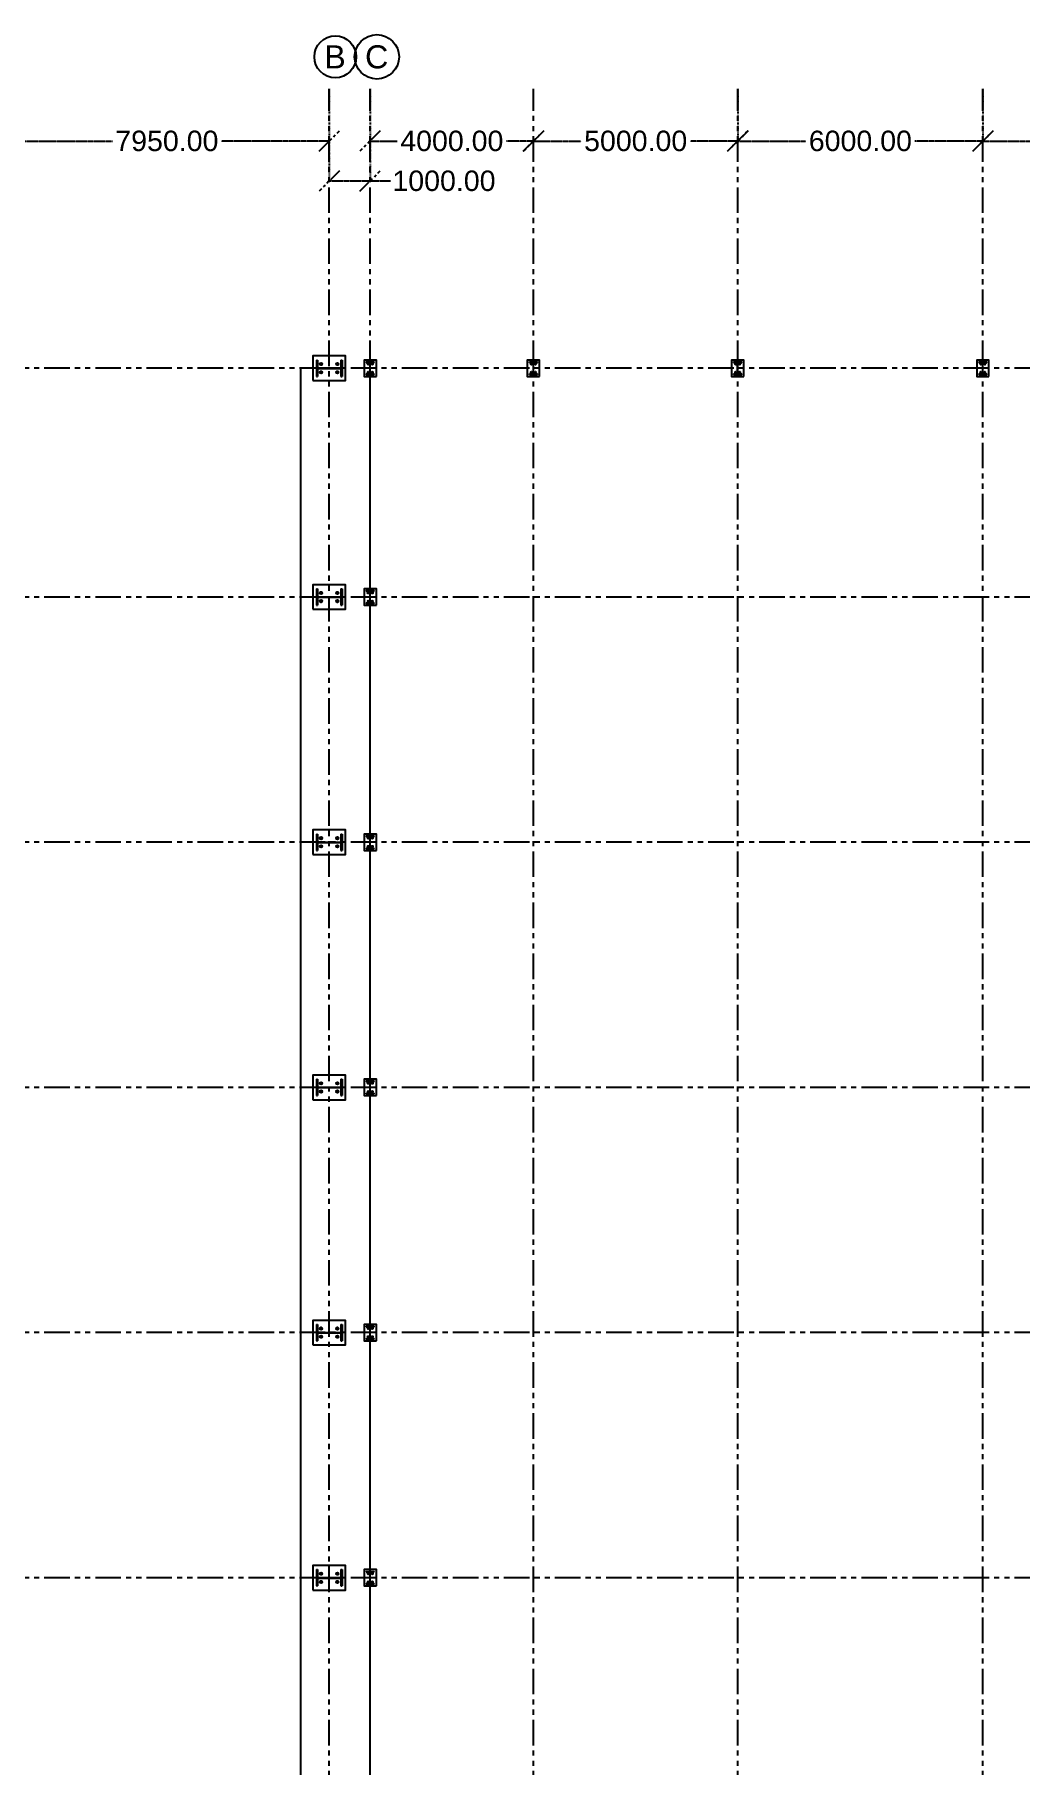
# Model space of a CAD drawing. Header units: inches. Extents: x 8519 to 881470, y -4476 to 84370.
# Drawn here: x 681474 to 705604, y 42016 to 84368 of the extents above; entities that cross this region are included whole.
import ezdxf

# ---------------------------------------------------------------- set-up
doc = ezdxf.new("R2010")
doc.units = ezdxf.units.IN
doc.header["$MEASUREMENT"] = 0
doc.header["$PDMODE"] = 34
doc.linetypes.add('ACAD_ISO03W100', pattern=[30, 12, -18])
doc.linetypes.add('PHANTOM2', pattern=[1.25, 0.625, -0.125, 0.125, -0.125, 0.125, -0.125])
for name, color, linetype in [('axis', 8, 'PHANTOM2'), ('columns', 2, 'Continuous'), ('dimensions', 1, 'PHANTOM2'), ('initial layout', 7, 'Continuous'), ('text', 3, 'Continuous')]:
    doc.layers.add(name, color=color, linetype=linetype)
doc.styles.get("Standard").update_dxf_attribs({"font": 'arial.ttf'})
doc.dimstyles.new('Dim_1', dxfattribs={"dimtxt": 500, "dimasz": 500, "dimexe": 0.0625, "dimexo": 0.0625, "dimgap": 100, "dimtad": 0, "dimtih": 1, "dimtoh": 1, "dimzin": 0, "dimdsep": 46, "dimtxsty": 'Standard', "dimblk": 'OBLIQUE', "dimcen": 0.09, "dimclrd": 256, "dimclre": 256, "dimclrt": 256, "dimadec": 0, "dimazin": 0, "dimtfac": 1, "dimtofl": 0, "dimtmove": 0, "dimatfit": 3, "dimfxl": 1, "dimtfillclr": 256, "dimtolj": 1, "dimtzin": 0, "dimlwe": -1, "dimarcsym": 0})

# ---------------------------------------------------------------- blocks, each defined once
blk = doc.blocks.new('_Oblique')
at = {"color": 0, "linetype": 'ByBlock', "lineweight": -2}
blk.add_line((-0.5, -0.5), (0.5, 0.5), dxfattribs=at)
blk = doc.blocks.new('*D215')
at = {"layer": 'Defpoints', "color": 0, "transparency": 16777216}
for p in [(680737, 83038), (688687, 83038), (680737, 81764)]:
    blk.add_point(p, dxfattribs=at)
at = {"layer": 'dimensions', "linetype": 'ACAD_ISO03W100', "transparency": 16777216}
for p, q in [((680737, 83038), (680737, 81764)), ((688687, 83038), (688687, 81764))]:
    blk.add_line(p, q, dxfattribs=at)
at = {"layer": 'dimensions', "lineweight": -2, "transparency": 16777216}
for p, q in [((680737, 81764), (683383, 81764)), ((688687, 81764), (686041, 81764))]:
    blk.add_line(p, q, dxfattribs=at)
at = {"layer": 'dimensions', "lineweight": -2, "transparency": 16777216, "xscale": 500, "yscale": 500, "zscale": 500, "rotation": 180}
blk.add_blockref('_Oblique', (680737, 81764), dxfattribs=at)
at = {"layer": 'dimensions', "lineweight": -2, "transparency": 16777216, "xscale": 500, "yscale": 500, "zscale": 500}
blk.add_blockref('_Oblique', (688687, 81764), dxfattribs=at)
at = {"layer": 'dimensions', "transparency": 16777216, "insert": (684712, 81764), "char_height": 500, "attachment_point": 5}
blk.add_mtext('\\A1;7950.00', dxfattribs=at)
blk = doc.blocks.new('*D221')
at = {"layer": 'Defpoints', "color": 0, "transparency": 16777216}
for p in [(698687, 83038), (704687, 83038), (698687, 81764)]:
    blk.add_point(p, dxfattribs=at)
at = {"layer": 'dimensions', "linetype": 'ACAD_ISO03W100', "transparency": 16777216}
for p, q in [((698687, 83038), (698687, 81764)), ((704687, 83038), (704687, 81764))]:
    blk.add_line(p, q, dxfattribs=at)
at = {"layer": 'dimensions', "lineweight": -2, "transparency": 16777216}
for p, q in [((698687, 81764), (700355, 81764)), ((704687, 81764), (703020, 81764))]:
    blk.add_line(p, q, dxfattribs=at)
at = {"layer": 'dimensions', "lineweight": -2, "transparency": 16777216, "xscale": 500, "yscale": 500, "zscale": 500, "rotation": 180}
blk.add_blockref('_Oblique', (698687, 81764), dxfattribs=at)
at = {"layer": 'dimensions', "lineweight": -2, "transparency": 16777216, "xscale": 500, "yscale": 500, "zscale": 500}
blk.add_blockref('_Oblique', (704687, 81764), dxfattribs=at)
at = {"layer": 'dimensions', "transparency": 16777216, "insert": (701687, 81764), "char_height": 500, "attachment_point": 5}
blk.add_mtext('\\A1;6000.00', dxfattribs=at)
blk = doc.blocks.new('*D222')
at = {"layer": 'Defpoints', "color": 0, "transparency": 16777216}
for p in [(704687, 83038), (710687, 83038), (704687, 81764)]:
    blk.add_point(p, dxfattribs=at)
at = {"layer": 'dimensions', "linetype": 'ACAD_ISO03W100', "transparency": 16777216}
for p, q in [((704687, 83038), (704687, 81764)), ((710687, 83038), (710687, 81764))]:
    blk.add_line(p, q, dxfattribs=at)
at = {"layer": 'dimensions', "lineweight": -2, "transparency": 16777216}
for p, q in [((704687, 81764), (706355, 81764)), ((710687, 81764), (709020, 81764))]:
    blk.add_line(p, q, dxfattribs=at)
at = {"layer": 'dimensions', "lineweight": -2, "transparency": 16777216, "xscale": 500, "yscale": 500, "zscale": 500, "rotation": 180}
blk.add_blockref('_Oblique', (704687, 81764), dxfattribs=at)
at = {"layer": 'dimensions', "lineweight": -2, "transparency": 16777216, "xscale": 500, "yscale": 500, "zscale": 500}
blk.add_blockref('_Oblique', (710687, 81764), dxfattribs=at)
at = {"layer": 'dimensions', "transparency": 16777216, "insert": (707687, 81764), "char_height": 500, "attachment_point": 5}
blk.add_mtext('\\A1;6000.00', dxfattribs=at)
blk = doc.blocks.new('*D233')
at = {"layer": 'Defpoints', "color": 0, "transparency": 16777216}
for p in [(689687, 83038), (688687, 81764), (689687, 80787)]:
    blk.add_point(p, dxfattribs=at)
at = {"layer": 'dimensions', "linetype": 'ACAD_ISO03W100', "transparency": 16777216}
for p, q in [((689687, 83038), (689687, 80786)), ((688687, 81764), (688687, 80786))]:
    blk.add_line(p, q, dxfattribs=at)
at = {"layer": 'dimensions', "lineweight": -2, "transparency": 16777216}
for p, q in [((688687, 80787), (689687, 80787)), ((689687, 80787), (690187, 80787))]:
    blk.add_line(p, q, dxfattribs=at)
at = {"layer": 'dimensions', "lineweight": -2, "transparency": 16777216, "xscale": 500, "yscale": 500, "zscale": 500, "rotation": 180}
blk.add_blockref('_Oblique', (688687, 80787), dxfattribs=at)
at = {"layer": 'dimensions', "lineweight": -2, "transparency": 16777216, "xscale": 500, "yscale": 500, "zscale": 500}
blk.add_blockref('_Oblique', (689687, 80787), dxfattribs=at)
at = {"layer": 'dimensions', "transparency": 16777216, "insert": (691495, 80787), "char_height": 500, "attachment_point": 5}
blk.add_mtext('\\A1;1000.00', dxfattribs=at)
blk = doc.blocks.new('*D234')
at = {"layer": 'Defpoints', "color": 0, "transparency": 16777216}
for p in [(693687, 81764), (693687, 81764), (698687, 81764)]:
    blk.add_point(p, dxfattribs=at)
at = {"layer": 'dimensions', "linetype": 'ACAD_ISO03W100', "transparency": 16777216}
for p, q in [((693687, 81764), (693687, 81764)), ((698687, 81764), (698687, 81764))]:
    blk.add_line(p, q, dxfattribs=at)
at = {"layer": 'dimensions', "lineweight": -2, "transparency": 16777216}
for p, q in [((693687, 81764), (694856, 81764)), ((698687, 81764), (697519, 81764))]:
    blk.add_line(p, q, dxfattribs=at)
at = {"layer": 'dimensions', "lineweight": -2, "transparency": 16777216, "xscale": 500, "yscale": 500, "zscale": 500, "rotation": 180}
blk.add_blockref('_Oblique', (693687, 81764), dxfattribs=at)
at = {"layer": 'dimensions', "lineweight": -2, "transparency": 16777216, "xscale": 500, "yscale": 500, "zscale": 500}
blk.add_blockref('_Oblique', (698687, 81764), dxfattribs=at)
at = {"layer": 'dimensions', "transparency": 16777216, "insert": (696187, 81764), "char_height": 500, "attachment_point": 5}
blk.add_mtext('\\A1;5000.00', dxfattribs=at)
blk = doc.blocks.new('*D235')
at = {"layer": 'Defpoints', "color": 0, "transparency": 16777216}
for p in [(689687, 81764), (689687, 81764), (693687, 81764)]:
    blk.add_point(p, dxfattribs=at)
at = {"layer": 'dimensions', "lineweight": -2, "transparency": 16777216}
for p, q in [((689687, 81764), (690346, 81764)), ((693687, 81764), (693029, 81764))]:
    blk.add_line(p, q, dxfattribs=at)
at = {"layer": 'dimensions', "lineweight": -2, "transparency": 16777216, "xscale": 500, "yscale": 500, "zscale": 500, "rotation": 180}
blk.add_blockref('_Oblique', (689687, 81764), dxfattribs=at)
at = {"layer": 'dimensions', "lineweight": -2, "transparency": 16777216, "xscale": 500, "yscale": 500, "zscale": 500}
blk.add_blockref('_Oblique', (693687, 81764), dxfattribs=at)
at = {"layer": 'dimensions', "transparency": 16777216, "insert": (691687, 81764), "char_height": 500, "attachment_point": 5}
blk.add_mtext('\\A1;4000.00', dxfattribs=at)

msp = doc.modelspace()

# ---------------------------------------------------------------- linework, layer by layer
at = {"layer": 'axis', "ltscale": 1000}
for p, q in [((688687.275, 5.309), (688687.275, 83038.138)), ((689687.275, 5.309), (689687.275, 83038.138)), ((693687.275, 5.309), (693687.275, 83038.138)), ((698687.275, 5.309), (698687.275, 83038.138)), ((704687.275, 5.309), (704687.275, 83038.138)), ((753587.275, 76205.313), (661787.275, 76205.313)), ((753587.275, 70605.313), (661787.275, 70605.313)), ((753587.275, 64605.309), (661787.275, 64605.309)), ((753587.275, 64605.309), (661787.275, 64605.309)), ((753587.275, 64605.309), (661787.275, 64605.309)), ((753587.275, 64605.309), (661787.275, 64605.309)), ((753587.275, 58605.309), (661787.275, 58605.309)), ((753587.275, 58605.309), (661787.275, 58605.309)), ((753587.275, 58605.309), (661787.275, 58605.309)), ((753587.275, 58605.309), (661787.275, 58605.309)), ((753587.275, 52605.309), (661787.275, 52605.309)), ((753587.275, 52605.309), (661787.275, 52605.309)), ((753587.275, 52605.309), (661787.275, 52605.309)), ((753587.275, 52605.309), (661787.275, 52605.309)), ((753587.275, 46605.309), (661787.275, 46605.309)), ((753587.275, 46605.309), (661787.275, 46605.309)), ((753587.275, 46605.309), (661787.275, 46605.309)), ((753587.275, 46605.309), (661787.275, 46605.309))]:
    msp.add_line(p, q, dxfattribs=at)
at = {"layer": 'columns'}
for p, q in [((688372.275, 76405.313), (688372.275, 76005.313)), ((688372.275, 76405.313), (688402.275, 76405.313)), ((688402.275, 76405.313), (688402.275, 76005.313)), ((688447.275, 76305.313), (688527.275, 76305.313)), ((688487.275, 76305.313), (688487.275, 76345.313)), ((688487.275, 76305.313), (688487.275, 76265.313)), ((688847.275, 76305.313), (688927.275, 76305.313)), ((688887.275, 76305.313), (688887.275, 76345.313)), ((688887.275, 76305.313), (688887.275, 76265.313)), ((688972.275, 76405.313), (688972.275, 76005.313)), ((688972.275, 76405.313), (689002.275, 76405.313)), ((689002.275, 76405.313), (689002.275, 76005.313)), ((689589.762, 76362.809), (689789.762, 76362.809)), ((689589.762, 76347.809), (689589.762, 76362.809)), ((689589.762, 76347.809), (689789.762, 76347.809)), ((689639.762, 76305.309), (689619.762, 76305.309)), ((689639.762, 76285.309), (689639.762, 76325.309)), ((689639.762, 76305.309), (689659.762, 76305.309)), ((689687.262, 76055.309), (689687.262, 76355.309)), ((689692.262, 76055.309), (689692.262, 76355.309)), ((689739.762, 76305.309), (689719.762, 76305.309)), ((689739.762, 76285.309), (689739.762, 76325.309)), ((689739.762, 76305.309), (689759.762, 76305.309)), ((689789.762, 76347.809), (689789.762, 76362.809)), ((693584.762, 76362.809), (693784.762, 76362.809)), ((693584.762, 76347.809), (693584.762, 76362.809)), ((693584.762, 76347.809), (693784.762, 76347.809)), ((693634.762, 76305.309), (693614.762, 76305.309)), ((693634.762, 76285.309), (693634.762, 76325.309)), ((693634.762, 76305.309), (693654.762, 76305.309)), ((693682.262, 76055.309), (693682.262, 76355.309)), ((693687.262, 76055.309), (693687.262, 76355.309)), ((693734.762, 76305.309), (693714.762, 76305.309)), ((693734.762, 76285.309), (693734.762, 76325.309)), ((693734.762, 76305.309), (693754.762, 76305.309)), ((693784.762, 76347.809), (693784.762, 76362.809)), ((698584.762, 76362.809), (698784.762, 76362.809)), ((698584.762, 76347.809), (698584.762, 76362.809)), ((698584.762, 76347.809), (698784.762, 76347.809)), ((698634.762, 76305.309), (698614.762, 76305.309)), ((698634.762, 76285.309), (698634.762, 76325.309)), ((698634.762, 76305.309), (698654.762, 76305.309)), ((698682.262, 76055.309), (698682.262, 76355.309)), ((698687.262, 76055.309), (698687.262, 76355.309)), ((698734.762, 76305.309), (698714.762, 76305.309)), ((698734.762, 76285.309), (698734.762, 76325.309)), ((698734.762, 76305.309), (698754.762, 76305.309)), ((698784.762, 76347.809), (698784.762, 76362.809)), ((704584.762, 76362.809), (704784.762, 76362.809)), ((704584.762, 76347.809), (704584.762, 76362.809)), ((704584.762, 76347.809), (704784.762, 76347.809)), ((704634.762, 76305.309), (704614.762, 76305.309)), ((704634.762, 76285.309), (704634.762, 76325.309)), ((704634.762, 76305.309), (704654.762, 76305.309)), ((704682.262, 76055.309), (704682.262, 76355.309)), ((704687.262, 76055.309), (704687.262, 76355.309)), ((704734.762, 76305.309), (704714.762, 76305.309)), ((704734.762, 76285.309), (704734.762, 76325.309)), ((704734.762, 76305.309), (704754.762, 76305.309)), ((704784.762, 76347.809), (704784.762, 76362.809)), ((688372.275, 76005.313), (688402.275, 76005.313)), ((688387.275, 76210.313), (688987.275, 76210.313)), ((688387.275, 76200.313), (688987.275, 76200.313)), ((688447.275, 76105.313), (688527.275, 76105.313)), ((688487.275, 76105.313), (688487.275, 76145.313)), ((688487.275, 76105.313), (688487.275, 76065.313)), ((688847.275, 76105.313), (688927.275, 76105.313)), ((688887.275, 76105.313), (688887.275, 76145.313)), ((688887.275, 76105.313), (688887.275, 76065.313)), ((688972.275, 76005.313), (689002.275, 76005.313)), ((689589.762, 76062.809), (689789.762, 76062.809)), ((689589.762, 76047.809), (689589.762, 76062.809)), ((689589.762, 76047.809), (689789.762, 76047.809)), ((689639.762, 76105.309), (689619.762, 76105.309)), ((689639.762, 76085.309), (689639.762, 76125.309)), ((689639.762, 76105.309), (689659.762, 76105.309)), ((689739.762, 76105.309), (689719.762, 76105.309)), ((689739.762, 76085.309), (689739.762, 76125.309)), ((689739.762, 76105.309), (689759.762, 76105.309)), ((689789.762, 76047.809), (689789.762, 76062.809)), ((693584.762, 76062.809), (693784.762, 76062.809)), ((693584.762, 76047.809), (693584.762, 76062.809)), ((693584.762, 76047.809), (693784.762, 76047.809)), ((693634.762, 76105.309), (693614.762, 76105.309)), ((693634.762, 76085.309), (693634.762, 76125.309)), ((693634.762, 76105.309), (693654.762, 76105.309)), ((693734.762, 76105.309), (693714.762, 76105.309)), ((693734.762, 76085.309), (693734.762, 76125.309)), ((693734.762, 76105.309), (693754.762, 76105.309)), ((693784.762, 76047.809), (693784.762, 76062.809)), ((698584.762, 76062.809), (698784.762, 76062.809)), ((698584.762, 76047.809), (698584.762, 76062.809)), ((698584.762, 76047.809), (698784.762, 76047.809)), ((698634.762, 76105.309), (698614.762, 76105.309)), ((698634.762, 76085.309), (698634.762, 76125.309)), ((698634.762, 76105.309), (698654.762, 76105.309)), ((698734.762, 76105.309), (698714.762, 76105.309)), ((698734.762, 76085.309), (698734.762, 76125.309)), ((698734.762, 76105.309), (698754.762, 76105.309)), ((698784.762, 76047.809), (698784.762, 76062.809)), ((704584.762, 76062.809), (704784.762, 76062.809)), ((704584.762, 76047.809), (704584.762, 76062.809)), ((704584.762, 76047.809), (704784.762, 76047.809)), ((704634.762, 76105.309), (704614.762, 76105.309)), ((704634.762, 76085.309), (704634.762, 76125.309)), ((704634.762, 76105.309), (704654.762, 76105.309)), ((704734.762, 76105.309), (704714.762, 76105.309)), ((704734.762, 76085.309), (704734.762, 76125.309)), ((704734.762, 76105.309), (704754.762, 76105.309)), ((704784.762, 76047.809), (704784.762, 76062.809)), ((688372.288, 70805.313), (688372.288, 70405.313)), ((688372.288, 70805.313), (688402.288, 70805.313)), ((688402.288, 70805.313), (688402.288, 70405.313)), ((688487.288, 70705.313), (688487.288, 70745.313)), ((688887.288, 70705.313), (688887.288, 70745.313)), ((688972.288, 70805.313), (688972.288, 70405.313)), ((688972.288, 70805.313), (689002.288, 70805.313)), ((689002.288, 70805.313), (689002.288, 70405.313)), ((689589.775, 70762.809), (689789.775, 70762.809)), ((689589.775, 70747.809), (689589.775, 70762.809)), ((689589.775, 70747.809), (689789.775, 70747.809)), ((689687.275, 70455.309), (689687.275, 70755.309)), ((689692.275, 70455.309), (689692.275, 70755.309)), ((689789.775, 70747.809), (689789.775, 70762.809)), ((688372.288, 70405.313), (688402.288, 70405.313)), ((688387.288, 70610.313), (688987.288, 70610.313)), ((688387.288, 70600.313), (688987.288, 70600.313)), ((688447.288, 70705.313), (688527.288, 70705.313)), ((688447.288, 70505.313), (688527.288, 70505.313)), ((688487.288, 70705.313), (688487.288, 70665.313)), ((688487.288, 70505.313), (688487.288, 70545.313)), ((688487.288, 70505.313), (688487.288, 70465.313)), ((688847.288, 70705.313), (688927.288, 70705.313)), ((688847.288, 70505.313), (688927.288, 70505.313)), ((688887.288, 70705.313), (688887.288, 70665.313)), ((688887.288, 70505.313), (688887.288, 70545.313)), ((688887.288, 70505.313), (688887.288, 70465.313)), ((688972.288, 70405.313), (689002.288, 70405.313)), ((689589.775, 70462.809), (689789.775, 70462.809)), ((689589.775, 70447.809), (689589.775, 70462.809)), ((689589.775, 70447.809), (689789.775, 70447.809)), ((689639.775, 70705.309), (689619.775, 70705.309)), ((689639.775, 70505.309), (689619.775, 70505.309)), ((689639.775, 70685.309), (689639.775, 70725.309)), ((689639.775, 70705.309), (689659.775, 70705.309)), ((689639.775, 70485.309), (689639.775, 70525.309)), ((689639.775, 70505.309), (689659.775, 70505.309)), ((689739.775, 70705.309), (689719.775, 70705.309)), ((689739.775, 70505.309), (689719.775, 70505.309)), ((689739.775, 70685.309), (689739.775, 70725.309)), ((689739.775, 70705.309), (689759.775, 70705.309)), ((689739.775, 70485.309), (689739.775, 70525.309)), ((689739.775, 70505.309), (689759.775, 70505.309)), ((689789.775, 70447.809), (689789.775, 70462.809)), ((688372.288, 64805.313), (688372.288, 64405.313)), ((688372.288, 64805.313), (688402.288, 64805.313)), ((688402.288, 64805.313), (688402.288, 64405.313)), ((688972.288, 64805.313), (688972.288, 64405.313)), ((688972.288, 64805.313), (689002.288, 64805.313)), ((689002.288, 64805.313), (689002.288, 64405.313)), ((688372.288, 64405.313), (688402.288, 64405.313)), ((688387.288, 64610.313), (688987.288, 64610.313)), ((688387.288, 64600.313), (688987.288, 64600.313)), ((688447.288, 64705.313), (688527.288, 64705.313)), ((688447.288, 64505.313), (688527.288, 64505.313)), ((688487.288, 64705.313), (688487.288, 64745.313)), ((688487.288, 64705.313), (688487.288, 64665.313)), ((688487.288, 64505.313), (688487.288, 64545.313)), ((688487.288, 64505.313), (688487.288, 64465.313)), ((688847.288, 64705.313), (688927.288, 64705.313)), ((688847.288, 64505.313), (688927.288, 64505.313)), ((688887.288, 64705.313), (688887.288, 64745.313)), ((688887.288, 64705.313), (688887.288, 64665.313)), ((688887.288, 64505.313), (688887.288, 64545.313)), ((688887.288, 64505.313), (688887.288, 64465.313)), ((688972.288, 64405.313), (689002.288, 64405.313)), ((689589.775, 64762.809), (689789.775, 64762.809)), ((689589.775, 64747.809), (689589.775, 64762.809)), ((689589.775, 64747.809), (689789.775, 64747.809)), ((689589.775, 64462.809), (689789.775, 64462.809)), ((689589.775, 64447.809), (689589.775, 64462.809)), ((689589.775, 64447.809), (689789.775, 64447.809)), ((689639.775, 64705.309), (689619.775, 64705.309)), ((689639.775, 64505.309), (689619.775, 64505.309)), ((689639.775, 64685.309), (689639.775, 64725.309)), ((689639.775, 64705.309), (689659.775, 64705.309)), ((689639.775, 64485.309), (689639.775, 64525.309)), ((689639.775, 64505.309), (689659.775, 64505.309)), ((689687.275, 64455.309), (689687.275, 64755.309)), ((689692.275, 64455.309), (689692.275, 64755.309)), ((689739.775, 64705.309), (689719.775, 64705.309)), ((689739.775, 64505.309), (689719.775, 64505.309)), ((689739.775, 64685.309), (689739.775, 64725.309)), ((689739.775, 64705.309), (689759.775, 64705.309)), ((689739.775, 64485.309), (689739.775, 64525.309)), ((689739.775, 64505.309), (689759.775, 64505.309)), ((689789.775, 64747.809), (689789.775, 64762.809)), ((689789.775, 64447.809), (689789.775, 64462.809)), ((688372.288, 58805.313), (688372.288, 58405.313)), ((688372.288, 58805.313), (688402.288, 58805.313)), ((688387.288, 58610.313), (688987.288, 58610.313)), ((688387.288, 58600.313), (688987.288, 58600.313)), ((688402.288, 58805.313), (688402.288, 58405.313)), ((688447.288, 58705.313), (688527.288, 58705.313)), ((688447.288, 58505.313), (688527.288, 58505.313)), ((688487.288, 58705.313), (688487.288, 58745.313)), ((688487.288, 58705.313), (688487.288, 58665.313)), ((688487.288, 58505.313), (688487.288, 58545.313)), ((688487.288, 58505.313), (688487.288, 58465.313)), ((688847.288, 58705.313), (688927.288, 58705.313)), ((688847.288, 58505.313), (688927.288, 58505.313)), ((688887.288, 58705.313), (688887.288, 58745.313)), ((688887.288, 58705.313), (688887.288, 58665.313)), ((688887.288, 58505.313), (688887.288, 58545.313)), ((688887.288, 58505.313), (688887.288, 58465.313)), ((688972.288, 58805.313), (688972.288, 58405.313)), ((688972.288, 58805.313), (689002.288, 58805.313)), ((689002.288, 58805.313), (689002.288, 58405.313)), ((689589.775, 58762.809), (689789.775, 58762.809)), ((689589.775, 58747.809), (689589.775, 58762.809)), ((689589.775, 58747.809), (689789.775, 58747.809)), ((689589.775, 58462.809), (689789.775, 58462.809)), ((689589.775, 58447.809), (689589.775, 58462.809)), ((689589.775, 58447.809), (689789.775, 58447.809)), ((689639.775, 58705.309), (689619.775, 58705.309)), ((689639.775, 58505.309), (689619.775, 58505.309)), ((689639.775, 58685.309), (689639.775, 58725.309)), ((689639.775, 58705.309), (689659.775, 58705.309)), ((689639.775, 58485.309), (689639.775, 58525.309)), ((689639.775, 58505.309), (689659.775, 58505.309)), ((689687.275, 58455.309), (689687.275, 58755.309)), ((689692.275, 58455.309), (689692.275, 58755.309)), ((689739.775, 58705.309), (689719.775, 58705.309)), ((689739.775, 58505.309), (689719.775, 58505.309)), ((689739.775, 58685.309), (689739.775, 58725.309)), ((689739.775, 58705.309), (689759.775, 58705.309)), ((689739.775, 58485.309), (689739.775, 58525.309)), ((689739.775, 58505.309), (689759.775, 58505.309)), ((689789.775, 58747.809), (689789.775, 58762.809)), ((689789.775, 58447.809), (689789.775, 58462.809)), ((688372.288, 58405.313), (688402.288, 58405.313)), ((688972.288, 58405.313), (689002.288, 58405.313)), ((688372.288, 52805.313), (688372.288, 52405.313)), ((688372.288, 52805.313), (688402.288, 52805.313)), ((688387.288, 52610.313), (688987.288, 52610.313)), ((688387.288, 52600.313), (688987.288, 52600.313)), ((688402.288, 52805.313), (688402.288, 52405.313)), ((688447.288, 52705.313), (688527.288, 52705.313)), ((688487.288, 52705.313), (688487.288, 52745.313)), ((688487.288, 52705.313), (688487.288, 52665.313)), ((688487.288, 52505.313), (688487.288, 52545.313)), ((688847.288, 52705.313), (688927.288, 52705.313)), ((688887.288, 52705.313), (688887.288, 52745.313)), ((688887.288, 52705.313), (688887.288, 52665.313)), ((688887.288, 52505.313), (688887.288, 52545.313)), ((688972.288, 52805.313), (688972.288, 52405.313)), ((688972.288, 52805.313), (689002.288, 52805.313)), ((689002.288, 52805.313), (689002.288, 52405.313)), ((689589.775, 52762.809), (689789.775, 52762.809)), ((689589.775, 52747.809), (689589.775, 52762.809)), ((689589.775, 52747.809), (689789.775, 52747.809)), ((689639.775, 52705.309), (689619.775, 52705.309)), ((689639.775, 52685.309), (689639.775, 52725.309)), ((689639.775, 52705.309), (689659.775, 52705.309)), ((689639.775, 52485.309), (689639.775, 52525.309)), ((689687.275, 52455.309), (689687.275, 52755.309)), ((689692.275, 52455.309), (689692.275, 52755.309)), ((689739.775, 52705.309), (689719.775, 52705.309)), ((689739.775, 52685.309), (689739.775, 52725.309)), ((689739.775, 52705.309), (689759.775, 52705.309)), ((689739.775, 52485.309), (689739.775, 52525.309)), ((689789.775, 52747.809), (689789.775, 52762.809)), ((688372.288, 52405.313), (688402.288, 52405.313)), ((688447.288, 52505.313), (688527.288, 52505.313)), ((688487.288, 52505.313), (688487.288, 52465.313)), ((688847.288, 52505.313), (688927.288, 52505.313)), ((688887.288, 52505.313), (688887.288, 52465.313)), ((688972.288, 52405.313), (689002.288, 52405.313)), ((689589.775, 52462.809), (689789.775, 52462.809)), ((689589.775, 52447.809), (689589.775, 52462.809)), ((689589.775, 52447.809), (689789.775, 52447.809)), ((689639.775, 52505.309), (689619.775, 52505.309)), ((689639.775, 52505.309), (689659.775, 52505.309)), ((689739.775, 52505.309), (689719.775, 52505.309)), ((689739.775, 52505.309), (689759.775, 52505.309)), ((689789.775, 52447.809), (689789.775, 52462.809)), ((688372.288, 46805.313), (688372.288, 46405.313)), ((688372.288, 46805.313), (688402.288, 46805.313)), ((688387.288, 46610.313), (688987.288, 46610.313)), ((688387.288, 46600.313), (688987.288, 46600.313)), ((688402.288, 46805.313), (688402.288, 46405.313)), ((688447.288, 46705.313), (688527.288, 46705.313)), ((688487.288, 46705.313), (688487.288, 46745.313)), ((688487.288, 46705.313), (688487.288, 46665.313)), ((688847.288, 46705.313), (688927.288, 46705.313)), ((688887.288, 46705.313), (688887.288, 46745.313)), ((688887.288, 46705.313), (688887.288, 46665.313)), ((688972.288, 46805.313), (688972.288, 46405.313)), ((688972.288, 46805.313), (689002.288, 46805.313)), ((689002.288, 46805.313), (689002.288, 46405.313)), ((689589.775, 46762.809), (689789.775, 46762.809)), ((689589.775, 46747.809), (689589.775, 46762.809)), ((689589.775, 46747.809), (689789.775, 46747.809)), ((689639.775, 46705.309), (689619.775, 46705.309)), ((689639.775, 46685.309), (689639.775, 46725.309)), ((689639.775, 46705.309), (689659.775, 46705.309)), ((689687.275, 46455.309), (689687.275, 46755.309)), ((689692.275, 46455.309), (689692.275, 46755.309)), ((689739.775, 46705.309), (689719.775, 46705.309)), ((689739.775, 46685.309), (689739.775, 46725.309)), ((689739.775, 46705.309), (689759.775, 46705.309)), ((689789.775, 46747.809), (689789.775, 46762.809)), ((688372.288, 46405.313), (688402.288, 46405.313)), ((688447.288, 46505.313), (688527.288, 46505.313)), ((688487.288, 46505.313), (688487.288, 46545.313)), ((688487.288, 46505.313), (688487.288, 46465.313)), ((688847.288, 46505.313), (688927.288, 46505.313)), ((688887.288, 46505.313), (688887.288, 46545.313)), ((688887.288, 46505.313), (688887.288, 46465.313)), ((688972.288, 46405.313), (689002.288, 46405.313)), ((689589.775, 46462.809), (689789.775, 46462.809)), ((689589.775, 46447.809), (689589.775, 46462.809)), ((689589.775, 46447.809), (689789.775, 46447.809)), ((689639.775, 46505.309), (689619.775, 46505.309)), ((689639.775, 46485.309), (689639.775, 46525.309)), ((689639.775, 46505.309), (689659.775, 46505.309)), ((689739.775, 46505.309), (689719.775, 46505.309)), ((689739.775, 46485.309), (689739.775, 46525.309)), ((689739.775, 46505.309), (689759.775, 46505.309)), ((689789.775, 46447.809), (689789.775, 46462.809))]:
    msp.add_line(p, q, dxfattribs=at)
for points in [[(688287.275, 75905.313), (689087.275, 75905.313), (689087.275, 76505.313), (688287.275, 76505.313)], [(689839.762, 76005.309), (689839.762, 76405.309), (689539.762, 76405.309), (689539.762, 76005.309)], [(693834.762, 76005.309), (693834.762, 76405.309), (693534.762, 76405.309), (693534.762, 76005.309)], [(698834.762, 76005.309), (698834.762, 76405.309), (698534.762, 76405.309), (698534.762, 76005.309)], [(704834.762, 76005.309), (704834.762, 76405.309), (704534.762, 76405.309), (704534.762, 76005.309)], [(688287.288, 70305.313), (689087.288, 70305.313), (689087.288, 70905.313), (688287.288, 70905.313)], [(689839.775, 70405.309), (689839.775, 70805.309), (689539.775, 70805.309), (689539.775, 70405.309)], [(688287.288, 64305.313), (689087.288, 64305.313), (689087.288, 64905.313), (688287.288, 64905.313)], [(689839.775, 64405.309), (689839.775, 64805.309), (689539.775, 64805.309), (689539.775, 64405.309)], [(688287.288, 58305.313), (689087.288, 58305.313), (689087.288, 58905.313), (688287.288, 58905.313)], [(689839.775, 58405.309), (689839.775, 58805.309), (689539.775, 58805.309), (689539.775, 58405.309)], [(688287.288, 52305.313), (689087.288, 52305.313), (689087.288, 52905.313), (688287.288, 52905.313)], [(689839.775, 52405.309), (689839.775, 52805.309), (689539.775, 52805.309), (689539.775, 52405.309)], [(688287.288, 46305.313), (689087.288, 46305.313), (689087.288, 46905.313), (688287.288, 46905.313)], [(689839.775, 46405.309), (689839.775, 46805.309), (689539.775, 46805.309), (689539.775, 46405.309)]]:
    msp.add_lwpolyline(points, close=True, dxfattribs=at)
for centre, radius in [((688487.275, 76305.313), 30), ((688887.275, 76305.313), 30), ((689639.762, 76305.309), 15), ((689739.762, 76305.309), 15), ((693634.762, 76305.309), 15), ((693734.762, 76305.309), 15), ((698634.762, 76305.309), 15), ((698734.762, 76305.309), 15), ((704634.762, 76305.309), 15), ((704734.762, 76305.309), 15), ((688487.275, 76105.313), 30), ((688887.275, 76105.313), 30), ((689639.762, 76105.309), 15), ((689739.762, 76105.309), 15), ((693634.762, 76105.309), 15), ((693734.762, 76105.309), 15), ((698634.762, 76105.309), 15), ((698734.762, 76105.309), 15), ((704634.762, 76105.309), 15), ((704734.762, 76105.309), 15), ((688487.288, 70705.313), 30), ((688887.288, 70705.313), 30), ((688487.288, 70505.313), 30), ((688887.288, 70505.313), 30), ((689639.775, 70705.309), 15), ((689639.775, 70505.309), 15), ((689739.775, 70705.309), 15), ((689739.775, 70505.309), 15), ((688487.288, 64705.313), 30), ((688487.288, 64505.313), 30), ((688887.288, 64705.313), 30), ((688887.288, 64505.313), 30), ((689639.775, 64705.309), 15), ((689639.775, 64505.309), 15), ((689739.775, 64705.309), 15), ((689739.775, 64505.309), 15), ((688487.288, 58705.313), 30), ((688487.288, 58505.313), 30), ((688887.288, 58705.313), 30), ((688887.288, 58505.313), 30), ((689639.775, 58705.309), 15), ((689639.775, 58505.309), 15), ((689739.775, 58705.309), 15), ((689739.775, 58505.309), 15), ((688487.288, 52705.313), 30), ((688487.288, 52505.313), 30), ((688887.288, 52705.313), 30), ((688887.288, 52505.313), 30), ((689639.775, 52705.309), 15), ((689639.775, 52505.309), 15), ((689739.775, 52705.309), 15), ((689739.775, 52505.309), 15), ((688487.288, 46705.313), 30), ((688887.288, 46705.313), 30), ((689639.775, 46705.309), 15), ((689739.775, 46705.309), 15), ((688487.288, 46505.313), 30), ((688887.288, 46505.313), 30), ((689639.775, 46505.309), 15), ((689739.775, 46505.309), 15)]:
    msp.add_circle(centre, radius, dxfattribs=at)
at = {"layer": 'initial layout'}
for p, q in [((687987.288, 5005.309), (687987.288, 76205.313)), ((689684.775, 10605.309), (689690.278, 76205.313))]:
    msp.add_line(p, q, dxfattribs=at)
at = {"layer": 'text'}
for centre, radius in [((688834.382, 83823.935), 512.583), ((689852.298, 83823.935), 543.627)]:
    msp.add_circle(centre, radius, dxfattribs=at)

# ---------------------------------------------------------------- texts
for s, p in [('B', (688563.336, 83541.524)), ('C', (689563.336, 83541.524))]:
    msp.add_text(s, height=564.824, dxfattribs=at).set_placement(p)

# ---------------------------------------------------------------- dimensions: what is measured, and where the dimension line sits
at = {"layer": 'dimensions'}
for base, p1, p2, picture, middle in [((680737.275, 81763.737), (688687.275, 83038.138), (680737.275, 83038.138), '*D215', (684712.275, 81763.737)), ((689687.275, 80786.512), (688687.275, 81763.737), (689687.275, 83038.138), '*D233', (691494.983, 80786.512)), ((698687.275, 81763.737), (704687.275, 83038.138), (698687.275, 83038.138), '*D221', (701687.275, 81763.737)), ((704687.275, 81763.737), (710687.275, 83038.138), (704687.275, 83038.138), '*D222', (707687.275, 81763.737)), ((689687.275, 81763.737), (693687.275, 81763.737), (689687.275, 81763.737), '*D235', (691687.275, 81763.737)), ((693687.275, 81763.674), (698687.275, 81763.737), (693687.275, 81763.737), '*D234', (696187.275, 81763.674))]:
    dim = msp.add_linear_dim(base=base, p1=p1, p2=p2, dimstyle='Dim_1', dxfattribs=at)
    dim.commit()
    dim.dimension.update_dxf_attribs({"geometry": picture, "text_midpoint": middle})

doc.saveas('drawing.dxf')
